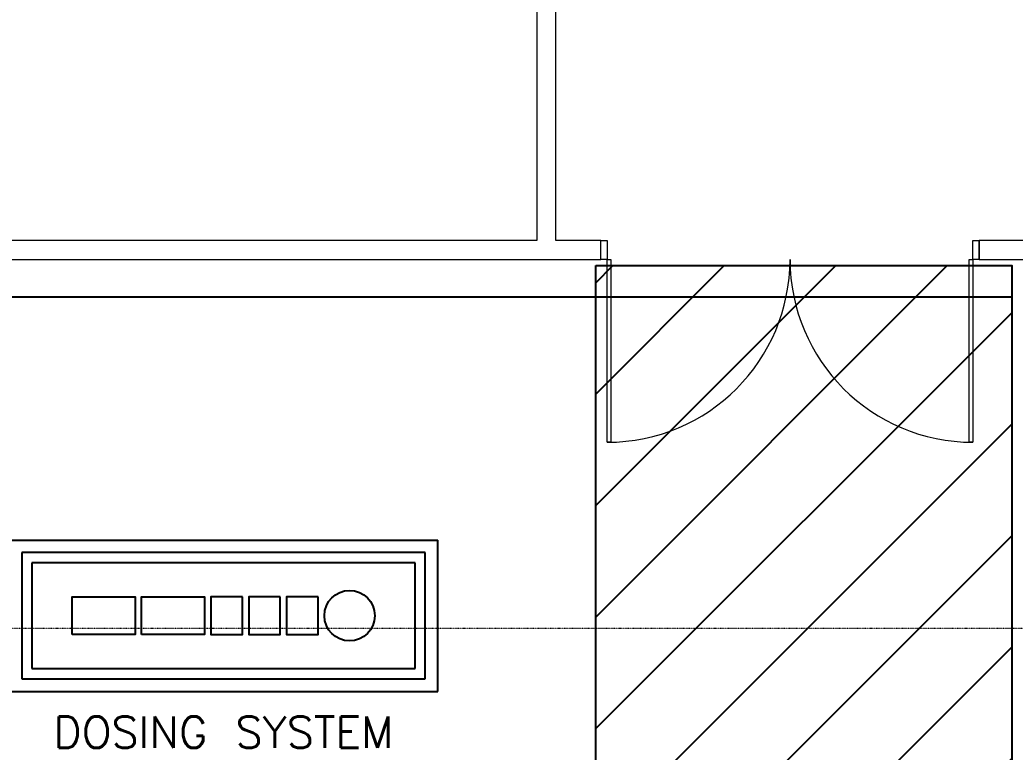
# Model space of a CAD drawing. Extents: x -181672 to 290600, y -29000 to 395522.
# Drawn here: x 9586 to 17477, y 44019 to 49823 of the extents above; entities that cross this region are included whole.
import ezdxf
from ezdxf.enums import TextEntityAlignment as Align

# ---------------------------------------------------------------- set-up
doc = ezdxf.new("R2010")
doc.units = 0
doc.header["$LTSCALE"] = 10
doc.linetypes.add('H12PL2$0$JJP_三點線', pattern=[0.9, 0.3, -0.15, 0, -0.15, 0, -0.15, 0, -0.15])
for name, color, linetype in [('H12PL2$0$A-WALL-IN', 252, 'Continuous'), ('H12PL2$0$Door', 252, 'Continuous'), ('H12PL2$0$S-GRID', 252, 'Continuous'), ('XFM7P20PCW$0$P-EQU-PCW', 252, 'Continuous')]:
    doc.layers.add(name, color=color, linetype=linetype)
doc.styles.add('XFM7P20PCW$0$181FB2-FEQU$0$ROMANS', font='romans.shx', dxfattribs={"width": 0.8})
doc.styles.add('XFM7P20PCW$0$Standard', font='txt.shx', dxfattribs={"bigfont": 'chineset.shx'})
pattern_1 = [(45, (0, 0), (-441.942, 441.942), [])]

# ---------------------------------------------------------------- blocks, each defined once
blk = doc.blocks.new('H12PL2')
at = {"layer": 'H12PL2$0$A-WALL-IN', "lineweight": 0}
for p, q in [((14192.5, 47925), (14192.5, 48075)), ((17192.5, 47925), (17192.5, 48075))]:
    blk.add_line(p, q, dxfattribs=at)
at = {"layer": 'H12PL2$0$A-WALL-IN', "lineweight": 0, "flags": 128}
for points in [[(13685, 52650), (13685, 48075)], [(13835, 48075), (13835, 52650)], [(13685, 48075), (0, 48075)], [(14192.5, 48075), (13835, 48075)], [(17550, 48075), (17192.5, 48075)], [(0, 47925), (14192.5, 47925)], [(17192.5, 47925), (17550, 47925)]]:
    blk.add_lwpolyline(points, dxfattribs=at)
at = {"layer": 'H12PL2$0$Door', "lineweight": 0}
for p, q in [((14192.5, 47925), (14192.5, 48075)), ((14192.5, 48075), (14242.5, 48075)), ((14242.5, 48075), (14242.5, 47925)), ((17142.5, 47925), (17142.5, 48075)), ((17142.5, 48075), (17192.5, 48075)), ((17192.5, 48075), (17192.5, 47925)), ((14242.5, 47925), (14192.5, 47925)), ((14242.5, 46475), (14242.5, 47925)), ((14242.5, 47925), (14272.5, 47925)), ((14272.5, 47925), (14272.5, 46475)), ((17112.5, 46475), (17112.5, 47925)), ((17112.5, 47925), (17142.5, 47925)), ((17142.5, 47925), (17142.5, 46475)), ((17192.5, 47925), (17142.5, 47925)), ((14272.5, 46475), (14242.5, 46475)), ((17142.5, 46475), (17112.5, 46475))]:
    blk.add_line(p, q, dxfattribs=at)
for centre, start, end in [((14242.5, 47925), 270, 0), ((17142.5, 47925), 180, 270)]:
    blk.add_arc(centre, 1450, start, end, dxfattribs=at)
at = {"layer": 'H12PL2$0$S-GRID', "linetype": 'H12PL2$0$JJP_三點線', "lineweight": 0}
blk.add_line((-29000, 45000), (289600, 45000), dxfattribs=at)
blk = doc.blocks.new('XFM7P20PCW$0$PCW-DOSING')
for p, q in [((170, 120), (-170, 120)), ((-170, 120), (-170, 0)), ((170, 0), (170, 120)), ((160, 110), (-160, 110)), ((-160, 110), (-160, 10)), ((160, 10), (160, 110)), ((152, 102), (-152, 102)), ((-152, 102), (-152, 18)), ((152, 18), (152, 102)), ((-152, 18), (152, 18)), ((-160, 10), (160, 10)), ((170, 0), (-170, 0))]:
    blk.add_line(p, q)
for points in [[(-75, 45), (-50, 45), (-50, 75), (-75, 75)], [(-45, 45), (-20, 45), (-20, 75), (-45, 75)], [(-15, 45), (10, 45), (10, 75), (-15, 75)], [(65, 75), (65, 45), (15, 45), (15, 75)], [(120, 75), (120, 45), (70, 45), (70, 75)]]:
    blk.add_lwpolyline(points, close=True)
at = {"linetype": 'Continuous'}
blk.add_circle((-100, 60), 20, dxfattribs=at)
at = {"style": 'XFM7P20PCW$0$181FB2-FEQU$0$ROMANS', "width": 0.8}
blk.add_attdef('NAME', text='', height=30, dxfattribs=at).set_placement((0, 152.35), align=Align.MIDDLE)
blk = doc.blocks.new('XFM7P20PCW')
h = blk.add_hatch()
h.set_pattern_fill('ANSI31', color=256, scale=5000)
h.set_pattern_definition(pattern_1)
h.paths.add_polyline_path([(14152.5, 47875), (17450, 47875), (17450, 29915), (14152.5, 29915)])
for points in [[(14152.5, 47875), (17450, 47875), (17450, 29915), (14152.5, 29915)], [(0, 47628.74811), (17450, 47628.74811), (17450, 29915), (0, 29915)]]:
    blk.add_lwpolyline(points, close=True)
at = {"layer": 'XFM7P20PCW$0$P-EQU-PCW'}
ref = blk.add_blockref('XFM7P20PCW$0$PCW-DOSING', (11200, 45700), dxfattribs=dict(at, xscale=10, yscale=10, zscale=10, rotation=180))
ref.add_attrib('NAME', 'DOSING SYSTEM', dxfattribs={"layer": '0', "height": 250, "style": 'XFM7P20PCW$0$Standard'}).set_placement((11200, 44176.48507), align=Align.MIDDLE)
blk = doc.blocks.new('XFM7Q20PCW-200K')
h = blk.add_hatch()
h.set_pattern_fill('ANSI31', color=256, scale=5000)
h.set_pattern_definition(pattern_1)
h.paths.add_polyline_path([(14152.5, 47875), (17450, 47875), (17450, 29915), (14152.5, 29915)])
for points in [[(14152.5, 47875), (17450, 47875), (17450, 29915), (14152.5, 29915)], [(0, 47628.7), (17450, 47628.7), (17450, 29915), (0, 29915)]]:
    blk.add_lwpolyline(points, close=True)

msp = doc.modelspace()

# ---------------------------------------------------------------- block references
for name in ['XFM7P20PCW', 'XFM7Q20PCW-200K', 'H12PL2']:
    msp.add_blockref(name, (0, 0))

doc.saveas('drawing.dxf')
